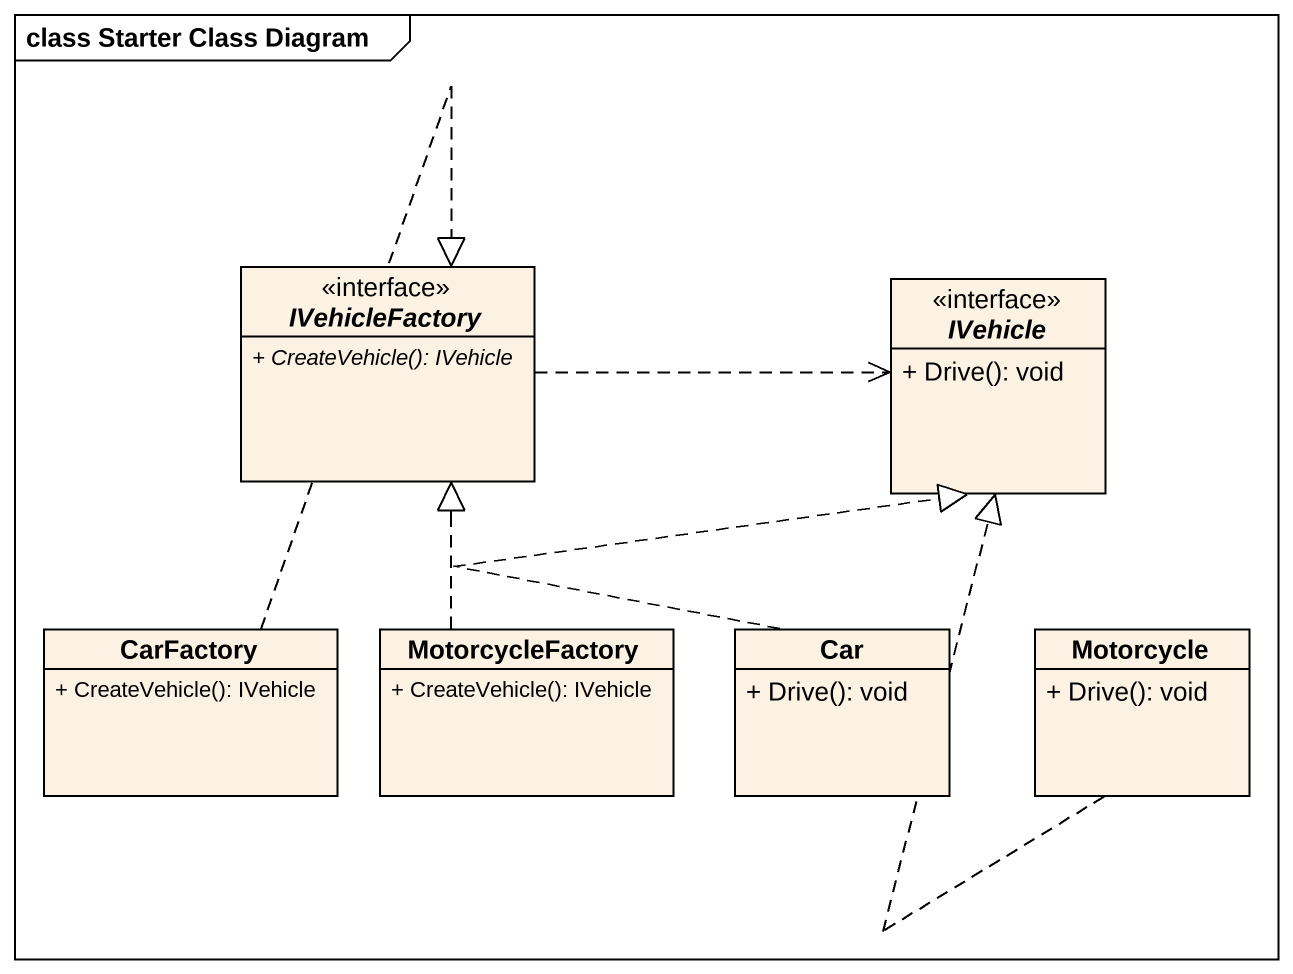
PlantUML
@startuml
mainframe class Starter Class Diagram
hide circle
hide empty members
skinparam classAttributeIconSize 0
interface IVehicleFactory {
  {abstract} + CreateVehicle(): IVehicle
}
interface IVehicle {
  + Drive(): void
}
class CarFactory {
  + CreateVehicle(): IVehicle
}
class MotorcycleFactory {
  + CreateVehicle(): IVehicle
}
class Car {
  + Drive(): void
}
class Motorcycle {
  + Drive(): void
}
IVehicleFactory .right.> IVehicle
CarFactory .up.|> IVehicleFactory
MotorcycleFactory .up.|> IVehicleFactory
Car .up.|> IVehicle
Motorcycle .up.|> IVehicle
@enduml
